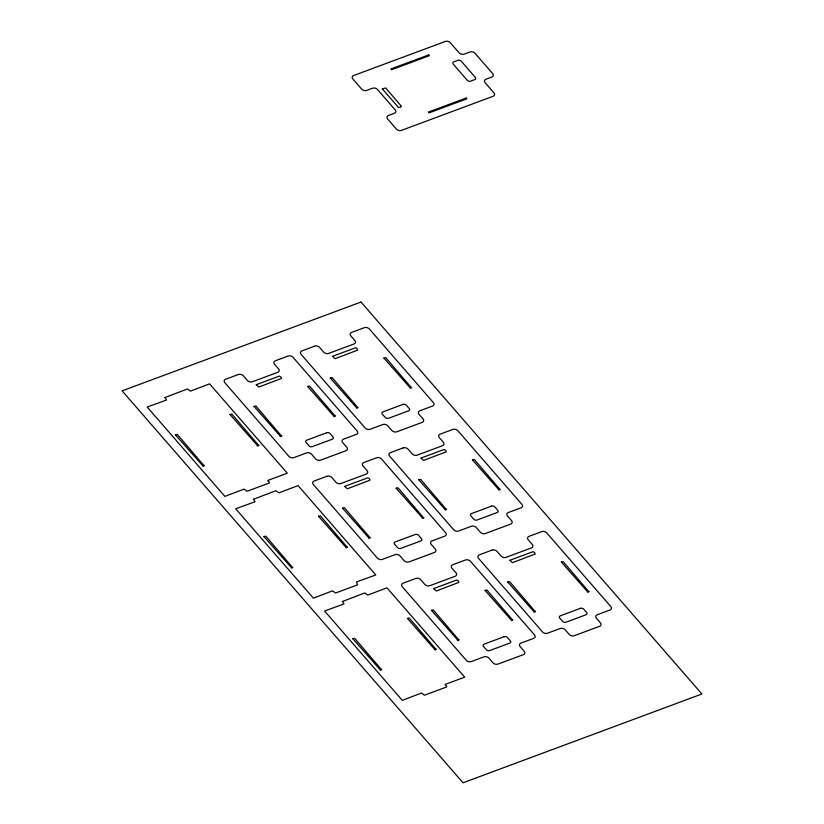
<?xml version="1.0" encoding="UTF-8"?>
<svg xmlns="http://www.w3.org/2000/svg" width="824" height="824" viewBox="0 0 824 824"><rect width="100%" height="100%" fill="white"/><g stroke="black" fill="none" stroke-linecap="round" stroke-linejoin="round"><path stroke-width="1.24" d="M164.996 397.539L166.592 399.99L147.166 407.046L224.89 496.409L244.048 489.106L247.076 491.269L269.16 483.06C270.56 482.009 265.905 480.474 268.531 480.186L287.288 473.203L209.564 383.85L190.447 391.132L187.378 388.979L164.996 397.539M253.493 499.282L255.09 501.734L235.664 508.789L313.388 598.152L332.546 590.849L335.574 593.012L357.657 584.803L356.401 581.981L375.796 574.956L298.061 485.594L278.903 492.886L275.834 490.743L253.504 499.241M342.403 601.489L343.958 603.961L324.563 610.996L402.297 700.359L421.455 693.056L424.473 695.219L446.557 687.01C447.875 685.908 443.333 684.404 445.938 684.136L464.695 677.153L386.961 587.8L367.854 595.082L364.785 592.93L342.403 601.489M256.264 384.715L258.829 387.053L280.747 378.721C283.126 378.69 279.398 375.064 278.677 376.341L256.274 384.664M332.536 356.349L335.1 358.697L357.019 350.365C359.357 350.334 355.587 346.667 354.948 347.975L332.536 356.349M344.762 486.459L347.326 488.797L369.255 480.464C371.48 480.382 368.101 476.983 367.216 477.992L344.793 486.366M382.305 88.879L397.982 106.852C398.322 108.48 402.874 106.646 400.938 105.75L385.694 87.962L382.315 88.838M421.043 458.093L423.598 460.441L445.526 452.108C447.803 452.16 444.383 448.575 443.466 449.677L421.043 458.051M433.671 588.666L436.226 591.004L458.154 582.671C460.41 582.692 457.011 579.128 456.094 580.24L433.682 588.614M509.943 560.299L512.497 562.648L534.426 554.315C536.723 554.356 533.179 550.659 532.356 551.926L509.953 560.258M175.43 434.825L202.683 465.684C202.014 467.321 205.99 465.179 203.713 465.303L177.325 434.444L175.45 434.773M230.03 414.524L257.284 445.382C256.511 446.969 260.58 445.032 258.314 445.001L231.884 414.091L230.03 414.524M254.029 406.407L280.129 435.947C279.274 437.482 283.559 435.536 281.108 435.587L255.883 405.974L254.029 406.407M263.938 536.568L291.181 567.427C290.398 568.993 294.539 567.005 292.18 567.056L265.781 536.136L263.938 536.568M307.651 386.466L333.751 416.007C333.04 417.624 337.067 415.564 334.791 415.626L309.505 386.034L307.651 386.466M318.538 516.267L345.781 547.126C345.029 548.722 349.118 546.703 346.78 546.755L320.382 515.834L318.538 516.246M330.3 378.041L356.401 407.581C355.659 409.157 359.707 407.211 357.472 407.2L332.103 377.567L330.3 378.02M342.526 508.151L368.627 537.691C367.854 539.246 371.933 537.372 369.698 537.299L344.381 507.718L342.526 508.12M352.837 638.775L380.08 669.634C379.411 671.251 383.376 669.212 381.151 669.243L354.711 638.363L352.837 638.775M383.922 358.11L410.022 387.651C409.301 389.247 413.391 387.198 411.032 387.28L385.776 357.678L383.943 358.038M396.148 488.21L422.259 517.75C421.558 519.388 425.617 517.225 423.227 517.39L398.023 487.798L396.159 488.158M407.437 618.474L434.681 649.333C433.991 650.97 438.028 648.807 435.659 648.972L409.281 618.041L407.437 618.474M418.798 479.784L444.898 509.335C444.126 510.911 448.266 508.902 445.908 508.954L420.652 479.362L418.798 479.784M431.426 610.357L457.536 639.898C456.692 641.433 460.925 639.558 458.535 639.527L433.28 609.925L431.426 610.357M472.42 459.854L498.53 489.394C497.809 490.991 501.806 488.993 499.591 489.003L474.274 459.421L472.42 459.854M485.058 590.417L511.158 619.957C510.437 621.554 514.423 619.566 512.229 619.566L486.902 589.984L485.058 590.396M507.697 581.991L533.808 611.532C533.087 613.118 537.114 611.12 534.869 611.151L509.572 581.59L507.708 581.971M561.329 562.061L587.43 591.601C586.647 593.177 590.798 591.179 588.429 591.23L563.173 561.628L561.35 561.989M445.341 41.437L353.692 75.509A3.626 2.513 14.2 0 0 352.816 78.95L361.685 89.147A3.626 2.513 14.2 0 0 366.649 90.413L372.5 88.24A3.626 2.513 14.2 0 1 377.474 89.507L395.19 109.87A3.626 2.513 14.2 0 1 394.305 113.31L388.454 115.484A3.626 2.513 14.2 0 0 387.579 118.924L396.447 129.121A3.626 2.513 14.2 0 0 401.422 130.388L493.071 96.305A3.626 2.513 14.2 0 0 493.947 92.875L485.079 82.678A3.626 2.513 14.2 0 1 485.954 79.238L491.804 77.054A3.626 2.513 14.2 0 0 492.69 73.624L474.974 53.251A3.626 2.513 14.2 0 0 469.999 51.994L464.149 54.168A3.626 2.513 14.2 0 1 459.184 52.901L450.306 42.704A3.626 2.513 14.2 0 0 445.341 41.437M428.676 54.92L390.844 68.979L391.534 69.762L429.356 55.702L428.676 54.92M457.917 60.337L453.828 61.852A2.421 1.669 14.2 0 0 453.241 64.148L467.28 80.299A2.421 1.669 14.2 0 0 470.597 81.143L474.686 79.619A2.421 1.669 14.2 0 0 475.273 77.322L461.234 61.172A2.421 1.669 14.2 0 0 457.917 60.337M466.178 98.035L428.346 112.095L429.026 112.878L466.858 98.818L466.178 98.035M360.974 302.048L122.106 390.864L463.026 782.8L701.894 693.983L360.974 302.048M238.352 374.518L225.673 379.236A3.626 2.513 14.2 0 0 224.798 382.676L288.884 456.362A3.626 2.513 14.2 0 0 293.859 457.629L306.538 452.912A3.626 2.513 14.2 0 1 311.513 454.178L315.602 458.875A3.626 2.513 14.2 0 0 320.567 460.142L345.905 450.728A3.626 2.513 14.2 0 0 346.78 447.288L342.691 442.581A3.626 2.513 14.2 0 1 343.567 439.141L356.256 434.423A3.626 2.513 14.2 0 0 357.132 430.983L293.045 357.307A3.626 2.513 14.2 0 0 288.07 356.04L275.391 360.757A3.626 2.513 14.2 0 0 274.505 364.198L278.605 368.894A3.626 2.513 14.2 0 1 277.719 372.335L252.391 381.759A3.626 2.513 14.2 0 1 247.416 380.492L243.327 375.785A3.626 2.513 14.2 0 0 238.352 374.518M314.634 346.162L301.945 350.88A3.626 2.513 14.2 0 0 301.069 354.32L365.156 428.006A3.626 2.513 14.2 0 0 370.131 429.273L382.81 424.556A3.626 2.513 14.2 0 1 387.785 425.812L391.874 430.519A3.626 2.513 14.2 0 0 396.849 431.786L422.176 422.362A3.626 2.513 14.2 0 0 423.052 418.922L418.963 414.225A3.626 2.513 14.2 0 1 419.849 410.785L432.528 406.067A3.626 2.513 14.2 0 0 433.403 402.627L369.317 328.941A3.626 2.513 14.2 0 0 364.342 327.684L351.663 332.402A3.626 2.513 14.2 0 0 350.777 335.832L354.876 340.539A3.626 2.513 14.2 0 1 353.99 343.979L328.663 353.393A3.626 2.513 14.2 0 1 323.688 352.136L319.599 347.429A3.626 2.513 14.2 0 0 314.634 346.162M326.767 432.744L306.683 440.212A2.421 1.669 14.2 0 0 306.095 442.509L308.959 445.794A2.421 1.669 14.2 0 0 312.275 446.639L332.36 439.171A2.421 1.669 14.2 0 0 332.947 436.875L330.084 433.589A2.421 1.669 14.2 0 0 326.767 432.744M403.039 404.388L382.954 411.856A2.421 1.669 14.2 0 0 382.367 414.153L385.23 417.438A2.421 1.669 14.2 0 0 388.547 418.283L408.632 410.816A2.421 1.669 14.2 0 0 409.219 408.519L406.356 405.233A2.421 1.669 14.2 0 0 403.039 404.388M326.86 476.272L314.171 480.979A3.626 2.513 14.2 0 0 313.295 484.419L377.382 558.106A3.626 2.513 14.2 0 0 382.357 559.372L395.036 554.655A3.626 2.513 14.2 0 1 400.011 555.922L404.1 560.619A3.626 2.513 14.2 0 0 409.075 561.886L434.403 552.471A3.626 2.513 14.2 0 0 435.278 549.031L431.189 544.324A3.626 2.513 14.2 0 1 432.075 540.884L444.754 536.166A3.626 2.513 14.2 0 0 445.63 532.726L381.543 459.05A3.626 2.513 14.2 0 0 376.568 457.784L363.889 462.501A3.626 2.513 14.2 0 0 363.003 465.941L367.102 470.638A3.626 2.513 14.2 0 1 366.216 474.078L340.889 483.503A3.626 2.513 14.2 0 1 335.914 482.236L331.825 477.529A3.626 2.513 14.2 0 0 326.86 476.272M403.132 447.906L390.442 452.623A3.626 2.513 14.2 0 0 389.567 456.063L453.653 529.75A3.626 2.513 14.2 0 0 458.628 531.016L471.307 526.299A3.626 2.513 14.2 0 1 476.282 527.556L480.371 532.263A3.626 2.513 14.2 0 0 485.346 533.53L510.674 524.105A3.626 2.513 14.2 0 0 511.56 520.675L507.46 515.968A3.626 2.513 14.2 0 1 508.346 512.528L521.026 507.811A3.626 2.513 14.2 0 0 521.911 504.37L457.814 430.684A3.626 2.513 14.2 0 0 452.839 429.428L440.16 434.145A3.626 2.513 14.2 0 0 439.285 437.575L443.374 442.282A3.626 2.513 14.2 0 1 442.488 445.722L417.16 455.136A3.626 2.513 14.2 0 1 412.185 453.88L408.096 449.173A3.626 2.513 14.2 0 0 403.132 447.906M415.265 534.488L395.18 541.955A2.421 1.669 14.2 0 0 394.593 544.252L397.456 547.538A2.421 1.669 14.2 0 0 400.773 548.382L420.858 540.915A2.421 1.669 14.2 0 0 421.445 538.628L418.582 535.332A2.421 1.669 14.2 0 0 415.265 534.488M491.537 506.132L471.452 513.599A2.421 1.669 14.2 0 0 470.864 515.896L473.728 519.182A2.421 1.669 14.2 0 0 477.044 520.026L497.13 512.559A2.421 1.669 14.2 0 0 497.717 510.262L494.853 506.976A2.421 1.669 14.2 0 0 491.537 506.132M415.76 578.469L403.07 583.186A3.626 2.513 14.2 0 0 402.194 586.626L466.291 660.312A3.626 2.513 14.2 0 0 471.256 661.579L483.946 656.862A3.626 2.513 14.2 0 1 488.91 658.129L492.999 662.826A3.626 2.513 14.2 0 0 497.974 664.092L523.302 654.678A3.626 2.513 14.2 0 0 524.188 651.238L520.088 646.531A3.626 2.513 14.2 0 1 520.974 643.091L533.653 638.373A3.626 2.513 14.2 0 0 534.539 634.933L470.442 561.257A3.626 2.513 14.2 0 0 465.478 559.99L452.788 564.708A3.626 2.513 14.2 0 0 451.913 568.148L456.002 572.845A3.626 2.513 14.2 0 1 455.126 576.285L429.788 585.71A3.626 2.513 14.2 0 1 424.824 584.443L420.724 579.736A3.626 2.513 14.2 0 0 415.76 578.469M492.031 550.113L479.341 554.83A3.626 2.513 14.2 0 0 478.466 558.27L542.563 631.957A3.626 2.513 14.2 0 0 547.527 633.223L560.217 628.506A3.626 2.513 14.2 0 1 565.182 629.763L569.271 634.47A3.626 2.513 14.2 0 0 574.246 635.737L599.573 626.312A3.626 2.513 14.2 0 0 600.459 622.872L596.37 618.175A3.626 2.513 14.2 0 1 597.245 614.735L609.925 610.018A3.626 2.513 14.2 0 0 610.811 606.577L546.714 532.891A3.626 2.513 14.2 0 0 541.749 531.635L529.059 536.352A3.626 2.513 14.2 0 0 528.184 539.782L532.273 544.489A3.626 2.513 14.2 0 1 531.398 547.929L506.06 557.343A3.626 2.513 14.2 0 1 501.095 556.087L496.996 551.38A3.626 2.513 14.2 0 0 492.031 550.113M504.164 636.694L484.079 644.162A2.421 1.669 14.2 0 0 483.492 646.459L486.356 649.745A2.421 1.669 14.2 0 0 489.672 650.589L509.757 643.122A2.421 1.669 14.2 0 0 510.344 640.835L507.481 637.539A2.421 1.669 14.2 0 0 504.164 636.694M580.436 608.339L560.351 615.806A2.421 1.669 14.2 0 0 559.774 618.103L562.627 621.389A2.421 1.669 14.2 0 0 565.944 622.233L586.029 614.766A2.421 1.669 14.2 0 0 586.616 612.469L583.753 609.183A2.421 1.669 14.2 0 0 580.436 608.339"/></g></svg>
